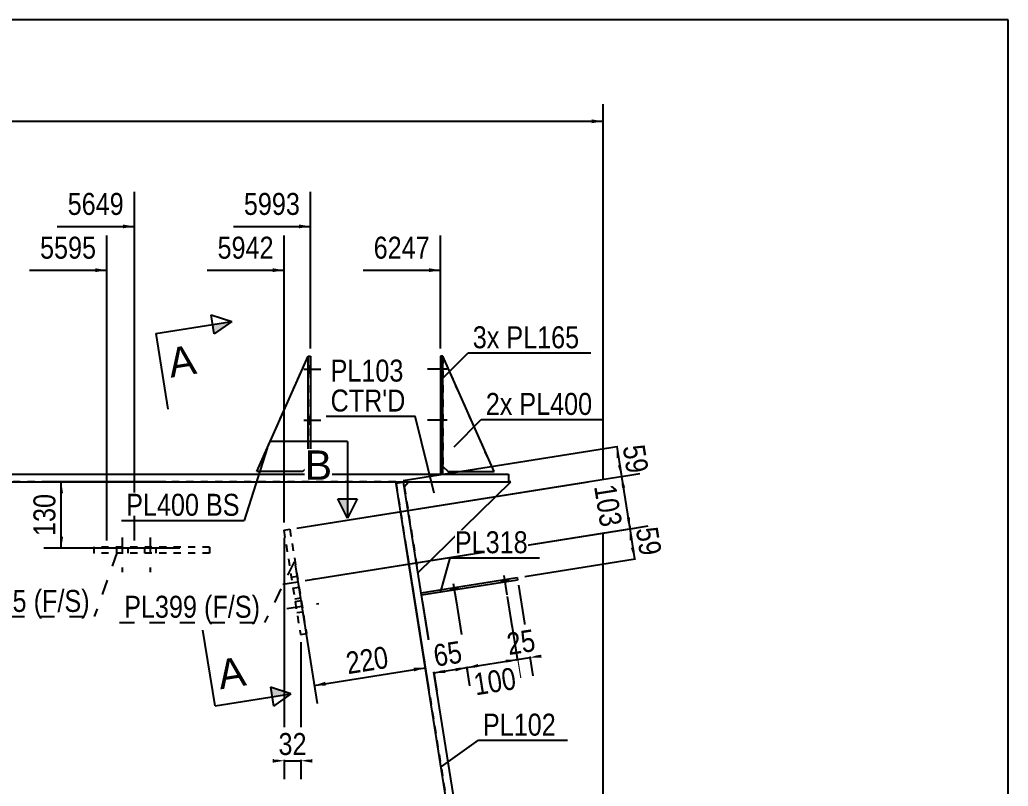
# Model space of a CAD drawing. Header units: millimetres. Extents: x -365 to 38, y -177 to 100.
# Drawn here: x -90.8 to 38, y 0.3 to 100.2 of the extents above; entities that cross this region are included whole.
import ezdxf

# ---------------------------------------------------------------- set-up
doc = ezdxf.new("R2010")
doc.units = ezdxf.units.MM
doc.linetypes.add('DXK_LINE_DOT1', pattern=[1.8814, 0.9407, -0.9407])
doc.linetypes.add('DXK_LINE_DOT2', pattern=[3.9198, 1.9599, -1.9599])
doc.styles.add('Arial', font='ARIAL.TTF', dxfattribs={"height": 0.2})
doc.styles.add('Arial Narrow', font='ARIALN.TTF', dxfattribs={"height": 0.2})

# ---------------------------------------------------------------- blocks, each defined once
blk = doc.blocks.new('Unknown-623384701-14217')
at = {"color": 5, "linetype": 'Continuous'}
for p, q in [((37.97, 100.17), (-362.03, 100.17)), ((37.97, -176.83), (37.97, 100.17))]:
    blk.add_line(p, q, dxfattribs=at)
blk = doc.blocks.new('Part-623384701-8363 - 8347')
at = {"color": 2, "linetype": 'Continuous'}
for p, q in [((-137.82, 41), (-27.14, 41)), ((-137.82, 40), (-27.14, 40)), ((-27.14, 41), (-27.14, 40))]:
    blk.add_line(p, q, dxfattribs=at)
blk = doc.blocks.new('Bolt-623384701-8509 - 8347')
at = {"color": 3, "linetype": 'DXK_LINE_DOT2'}
for p, q in [((-56.53, 26.67), (-52.38, 27.33)), ((-55.46, 27.58), (-54.67, 27.71)), ((-55.23, 26.13), (-54.44, 26.26)), ((-54.95, 24.39), (-54.16, 24.52)), ((-56.02, 23.48), (-51.87, 24.14)), ((-54.72, 22.95), (-53.93, 23.07))]:
    blk.add_line(p, q, dxfattribs=at)
blk = doc.blocks.new('Part-623384701-8375 - 8347')
at = {"color": 2, "linetype": 'Continuous'}
for p, q in [((-40.81, 39.93), (-41.8, 39.78)), ((-30.54, -24.66), (-40.81, 39.93)), ((-31.53, -24.82), (-41.8, 39.78))]:
    blk.add_line(p, q, dxfattribs=at)
at = {"color": 7, "linetype": 'DXK_LINE_DOT1'}
blk.add_line((-30.54, -24.66), (-31.53, -24.82), dxfattribs=at)
blk = doc.blocks.new('Part-623384701-8376 - 8347')
at = {"color": 2, "linetype": 'Continuous'}
for p, q in [((-40.72, 39.34), (-40.16, 40)), ((-38.94, 28.15), (-26.82, 40)), ((-26.82, 40), (-27.14, 40))]:
    blk.add_line(p, q, dxfattribs=at)
at = {"color": 7, "linetype": 'DXK_LINE_DOT1'}
for p, q in [((-40.16, 40), (-27.14, 40)), ((-40.72, 39.34), (-38.94, 28.15))]:
    blk.add_line(p, q, dxfattribs=at)
blk = doc.blocks.new('Part-623384701-8458 - 8347')
at = {"color": 2, "linetype": 'Continuous'}
for p, q in [((-127, -40), (-127, 40)), ((-41.8, 39.78), (-41.84, 40))]:
    blk.add_line(p, q, dxfattribs=at)
at = {"color": 7, "linetype": 'DXK_LINE_DOT1'}
for p, q in [((-41.84, 40), (-127, 40)), ((-41.8, 39.78), (-31.53, -24.82)), ((-31.53, -24.82), (-39.63, -26.11)), ((-40.55, -26.25), (-47.53, -27.36)), ((-48.45, -27.51), (-55.43, -28.62)), ((-56.35, -28.77), (-64.98, -30.14)), ((-65.9, -30.28), (-76.17, -31.92)), ((-77.09, -32.06), (-85.72, -33.44)), ((-86.64, -33.58), (-93.62, -34.69)), ((-94.54, -34.84), (-101.52, -35.95)), ((-102.44, -36.09), (-110.54, -37.38)), ((-111.33, -37.51), (-127, -40))]:
    blk.add_line(p, q, dxfattribs=at)
blk = doc.blocks.new('Part-623384701-8456 - 8347')
at = {"color": 7, "linetype": 'DXK_LINE_DOT1'}
for p, q in [((-56.42, 33.67), (-55.63, 33.8)), ((-56.42, 33.67), (-54.26, 20.09)), ((-55.63, 33.8), (-53.47, 20.22)), ((-54.21, 24.82), (-55, 24.7)), ((-54.26, 20.09), (-53.47, 20.22))]:
    blk.add_line(p, q, dxfattribs=at)
blk = doc.blocks.new('Part-623384701-8407 - 8347')
at = {"color": 2, "linetype": 'Continuous'}
for p, q in [((-35.68, 56.33), (-36.02, 56.33)), ((-36.02, 56.33), (-36.02, 41)), ((-35.68, 41), (-35.68, 56.33))]:
    blk.add_line(p, q, dxfattribs=at)
at = {"color": 7, "linetype": 'DXK_LINE_DOT1'}
blk.add_line((-36.02, 41), (-35.68, 41), dxfattribs=at)
blk = doc.blocks.new('Part-623384701-8457 - 8347')
at = {"color": 2, "linetype": 'Continuous'}
for p, q in [((-53.26, 41), (-53.26, 56.33)), ((-53.26, 56.33), (-52.93, 56.33)), ((-52.93, 56.33), (-52.93, 41))]:
    blk.add_line(p, q, dxfattribs=at)
at = {"color": 7, "linetype": 'DXK_LINE_DOT1'}
blk.add_line((-52.93, 41), (-53.26, 41), dxfattribs=at)
blk = doc.blocks.new('Bolt-623384701-8510 - 8347')
at = {"linetype": 'Continuous'}
for points in [[(-52.93, 54.2), (-52.93, 55.13), (-53.26, 55.13), (-53.26, 54.2)], [(-52.93, 54.2), (-52.93, 55.13), (-53.26, 55.13), (-53.26, 54.2)], [(-52.93, 54.2), (-52.93, 55.13), (-53.26, 55.13), (-53.26, 54.2)], [(-52.93, 47.53), (-52.93, 48.47), (-53.26, 48.47), (-53.26, 47.53)], [(-52.93, 47.53), (-52.93, 48.47), (-53.26, 48.47), (-53.26, 47.53)], [(-52.93, 47.53), (-52.93, 48.47), (-53.26, 48.47), (-53.26, 47.53)]]:
    blk.add_hatch(color=3, dxfattribs=at).paths.add_polyline_path(points)
at = {"color": 3, "linetype": 'Continuous'}
for p, q in [((-53.79, 54.67), (-51.59, 54.67)), ((-53.79, 54.67), (-51.59, 54.67)), ((-53.79, 54.67), (-51.59, 54.67)), ((-53.26, 55.13), (-52.93, 55.13)), ((-53.26, 55.13), (-52.93, 55.13)), ((-53.26, 55.13), (-52.93, 55.13)), ((-53.26, 54.2), (-52.93, 54.2)), ((-53.26, 54.2), (-52.93, 54.2)), ((-53.26, 54.2), (-52.93, 54.2)), ((-53.8, 48), (-51.6, 48)), ((-53.8, 48), (-51.6, 48)), ((-53.8, 48), (-51.6, 48)), ((-53.26, 48.47), (-52.93, 48.47)), ((-53.26, 48.47), (-52.93, 48.47)), ((-53.26, 48.47), (-52.93, 48.47)), ((-53.26, 47.53), (-52.93, 47.53)), ((-53.26, 47.53), (-52.93, 47.53)), ((-53.26, 47.53), (-52.93, 47.53))]:
    blk.add_line(p, q, dxfattribs=at)
blk = doc.blocks.new('Part-623384701-23890 - 8347')
at = {"color": 2, "linetype": 'Continuous'}
for p, q in [((-29.02, 41.33), (-35.68, 56.33)), ((-35.68, 42), (-35.02, 41.33)), ((-35.02, 41.33), (-29.02, 41.33))]:
    blk.add_line(p, q, dxfattribs=at)
at = {"color": 7, "linetype": 'DXK_LINE_DOT1'}
blk.add_line((-35.68, 56.33), (-35.68, 42), dxfattribs=at)
blk = doc.blocks.new('Part-623384701-23888 - 8347')
at = {"color": 2, "linetype": 'Continuous'}
for p, q in [((-59.93, 41.33), (-53.26, 56.33)), ((-53.93, 41.33), (-59.93, 41.33)), ((-53.26, 42), (-53.93, 41.33))]:
    blk.add_line(p, q, dxfattribs=at)
at = {"color": 7, "linetype": 'DXK_LINE_DOT1'}
blk.add_line((-53.26, 56.33), (-53.26, 42), dxfattribs=at)
blk = doc.blocks.new('Part-623384701-23901 - 8347')
at = {"color": 7, "linetype": 'DXK_LINE_DOT1'}
for p, q in [((-59.93, 41.33), (-53.26, 56.33)), ((-53.93, 41.33), (-59.93, 41.33)), ((-53.26, 42), (-53.93, 41.33)), ((-53.26, 42), (-53.26, 42))]:
    blk.add_line(p, q, dxfattribs=at)
blk = doc.blocks.new('Part-623384701-23903 - 8347')
at = {"color": 7, "linetype": 'DXK_LINE_DOT1'}
for p, q in [((-29.02, 41.33), (-35.68, 56.33)), ((-35.68, 42), (-35.02, 41.33)), ((-35.02, 41.33), (-29.02, 41.33))]:
    blk.add_line(p, q, dxfattribs=at)
blk = doc.blocks.new('Bolt-623384701-23904 - 8347')
at = {"linetype": 'Continuous'}
for points in [[(-35.68, 54.2), (-35.68, 55.13), (-36.02, 55.13), (-36.02, 54.2)], [(-35.68, 54.2), (-35.68, 55.13), (-36.02, 55.13), (-36.02, 54.2)], [(-35.68, 54.2), (-35.68, 55.13), (-36.02, 55.13), (-36.02, 54.2)], [(-35.68, 47.53), (-35.68, 48.47), (-36.02, 48.47), (-36.02, 47.53)], [(-35.68, 47.53), (-35.68, 48.47), (-36.02, 48.47), (-36.02, 47.53)], [(-35.68, 47.53), (-35.68, 48.47), (-36.02, 48.47), (-36.02, 47.53)]]:
    blk.add_hatch(color=3, dxfattribs=at).paths.add_polyline_path(points)
at = {"color": 3, "linetype": 'Continuous'}
for p, q in [((-35.15, 54.67), (-37.68, 54.67)), ((-35.15, 54.67), (-37.68, 54.67)), ((-35.15, 54.67), (-37.68, 54.67)), ((-35.68, 55.13), (-36.02, 55.13)), ((-35.68, 55.13), (-36.02, 55.13)), ((-35.68, 55.13), (-36.02, 55.13)), ((-35.68, 54.2), (-36.02, 54.2)), ((-35.68, 54.2), (-36.02, 54.2)), ((-35.68, 54.2), (-36.02, 54.2)), ((-35.15, 48), (-37.68, 48)), ((-35.15, 48), (-37.68, 48)), ((-35.15, 48), (-37.68, 48)), ((-35.68, 48.47), (-36.02, 48.47)), ((-35.68, 48.47), (-36.02, 48.47)), ((-35.68, 48.47), (-36.02, 48.47)), ((-35.68, 47.53), (-36.02, 47.53)), ((-35.68, 47.53), (-36.02, 47.53)), ((-35.68, 47.53), (-36.02, 47.53))]:
    blk.add_line(p, q, dxfattribs=at)
blk = doc.blocks.new('Part-623384701-30383 - 8347')
at = {"color": 7, "linetype": 'DXK_LINE_DOT1'}
for p, q in [((-66.08, 31.47), (-81.18, 31.47)), ((-81.18, 31.47), (-81.18, 30.67)), ((-76.72, 30.67), (-76.72, 31.47)), ((-66.08, 31.47), (-66.08, 30.67)), ((-66.08, 30.67), (-81.18, 30.67))]:
    blk.add_line(p, q, dxfattribs=at)
blk = doc.blocks.new('Part-623384701-30384 - 8347')
at = {"color": 2, "linetype": 'Continuous'}
for p, q in [((-38.52, 25.53), (-26.01, 27.52)), ((-25.96, 27.19), (-38.47, 25.2)), ((-26.01, 27.52), (-25.96, 27.19))]:
    blk.add_line(p, q, dxfattribs=at)
at = {"color": 7, "linetype": 'DXK_LINE_DOT1'}
blk.add_line((-38.47, 25.2), (-38.52, 25.53), dxfattribs=at)
blk = doc.blocks.new('Bolt-623384701-30387 - 8347')
at = {"color": 3, "linetype": 'DXK_LINE_DOT2'}
for p, q in [((-77.49, 32.73), (-77.49, 28.2)), ((-73.85, 32.73), (-73.85, 28.2)), ((-78.22, 31.47), (-78.22, 30.67)), ((-76.76, 31.47), (-76.76, 30.67)), ((-74.58, 31.47), (-74.58, 30.67)), ((-73.11, 31.47), (-73.11, 30.67))]:
    blk.add_line(p, q, dxfattribs=at)
blk = doc.blocks.new('Bolt-623384701-30388 - 8347')
at = {"linetype": 'Continuous'}
for points in [[(-28.07, 26.85), (-27.15, 27), (-27.2, 27.33), (-28.12, 27.18)], [(-28.07, 26.85), (-27.15, 27), (-27.2, 27.33), (-28.12, 27.18)], [(-34.65, 25.81), (-33.73, 25.95), (-33.78, 26.28), (-34.7, 26.14)], [(-34.65, 25.81), (-33.73, 25.95), (-33.78, 26.28), (-34.7, 26.14)]]:
    blk.add_hatch(color=3, dxfattribs=at).paths.add_polyline_path(points)
at = {"color": 3, "linetype": 'Continuous'}
for p, q in [((-28.12, 27.18), (-28.07, 26.85)), ((-28.12, 27.18), (-28.07, 26.85)), ((-27.74, 27.78), (-27.35, 25.28)), ((-27.74, 27.78), (-27.35, 25.28)), ((-27.2, 27.33), (-27.15, 27)), ((-27.2, 27.33), (-27.15, 27)), ((-34.7, 26.14), (-34.65, 25.81)), ((-34.7, 26.14), (-34.65, 25.81)), ((-34.33, 26.74), (-33.93, 24.23)), ((-34.33, 26.74), (-33.93, 24.23)), ((-33.78, 26.28), (-33.73, 25.95)), ((-33.78, 26.28), (-33.73, 25.95))]:
    blk.add_line(p, q, dxfattribs=at)
blk = doc.blocks.new('StraightDimension-623384701-33972 - 8347')
at = {"linetype": 'Continuous'}
for points in [[(-13.04, 43.06), (-13.03, 44.58), (-12.55, 43.14)], [(-12.4, 42.19), (-12.41, 40.67), (-12.89, 42.11)]]:
    blk.add_hatch(color=7, dxfattribs=at).paths.add_polyline_path(points)
at = {"color": 7, "linetype": 'Continuous'}
for p, q in [((-40.85, 40.16), (-10.81, 44.93)), ((-13.03, 44.58), (-12.41, 40.67)), ((-54.71, 33.95), (-10.19, 41.02))]:
    blk.add_line(p, q, dxfattribs=at)
at = {"color": 0}
blk.add_wipeout([(-12.19, 40.25), (-8.04, 40.91), (-8.81, 45.71), (-12.96, 45.05)], dxfattribs=at)
at = {"color": 3, "style": 'Arial Narrow'}
blk.add_text('59', height=2.863, rotation=-80.9647, dxfattribs=at).set_placement((-12.27, 44.55))
blk = doc.blocks.new('StraightDimension-623384701-34079 - 8347')
at = {"linetype": 'Continuous'}
for points in [[(-27.52, 16.83), (-26, 16.82), (-27.44, 16.34)], [(-22.83, 17.07), (-24.35, 17.08), (-22.91, 17.57)]]:
    blk.add_hatch(color=7, dxfattribs=at).paths.add_polyline_path(points)
at = {"color": 7, "linetype": 'Continuous'}
for p, q in [((-25.86, 26.53), (-23.98, 14.71)), ((-27.31, 25.03), (-25.62, 14.45)), ((-26, 16.82), (-24.35, 17.08))]:
    blk.add_line(p, q, dxfattribs=at)
at = {"color": 0}
blk.add_wipeout([(-22.8, 17.48), (-23.46, 21.63), (-28.26, 20.87), (-27.6, 16.72)], dxfattribs=at)
at = {"color": 3, "style": 'Arial Narrow'}
blk.add_text('25', height=2.863, rotation=9.0355, dxfattribs=at).set_placement((-27.1, 17.41))
blk = doc.blocks.new('StraightDimension-623384701-34112 - 8347')
at = {"linetype": 'Continuous'}
blk.add_hatch(color=7, dxfattribs=at).paths.add_polyline_path([(-54.43, 73.5), (-52.93, 73.25), (-54.43, 73)])
at = {"color": 7, "linetype": 'Continuous'}
for p, q in [((-52.93, 57.33), (-52.93, 77.75)), ((-62.99, 73.25), (-52.93, 73.25))]:
    blk.add_line(p, q, dxfattribs=at)
at = {"color": 0}
blk.add_wipeout([(-53.7, 74.15), (-53.7, 78.35), (-62.22, 78.35), (-62.22, 74.15)], dxfattribs=at)
at = {"color": 3, "style": 'Arial Narrow'}
blk.add_text('5993', height=2.863, dxfattribs=at).set_placement((-61.62, 74.75))
blk = doc.blocks.new('StraightDimension-623384701-15517 - 8347')
at = {"linetype": 'Continuous'}
for points in [[(-57.86, 3.9), (-56.36, 3.65), (-57.86, 3.4)], [(-52.7, 3.4), (-54.2, 3.65), (-52.7, 3.9)]]:
    blk.add_hatch(color=7, dxfattribs=at).paths.add_polyline_path(points)
at = {"color": 7, "linetype": 'Continuous'}
for p, q in [((-56.36, 32.68), (-56.36, 1.25)), ((-54.2, 19.1), (-54.2, 1.25)), ((-56.36, 3.65), (-54.2, 3.65))]:
    blk.add_line(p, q, dxfattribs=at)
at = {"color": 0}
blk.add_wipeout([(-52.85, 3.8), (-52.85, 8), (-57.71, 8), (-57.71, 3.8)], dxfattribs=at)
at = {"color": 3, "style": 'Arial Narrow'}
blk.add_text('32', height=2.863, dxfattribs=at).set_placement((-57.11, 4.4))
blk = doc.blocks.new('StraightDimension-623384701-15490 - 8347')
at = {"linetype": 'Continuous'}
for points in [[(-85.68, 38.5), (-85.43, 40), (-85.18, 38.5)], [(-85.18, 32.83), (-85.43, 31.33), (-85.68, 32.83)]]:
    blk.add_hatch(color=7, dxfattribs=at).paths.add_polyline_path(points)
at = {"color": 7, "linetype": 'Continuous'}
for p, q in [((-71.8, 40), (-87.68, 40)), ((-85.43, 31.33), (-85.43, 40)), ((-69.96, 31.33), (-87.68, 31.33))]:
    blk.add_line(p, q, dxfattribs=at)
at = {"color": 0}
blk.add_wipeout([(-85.58, 39.01), (-89.78, 39.01), (-89.78, 32.33), (-85.58, 32.33)], dxfattribs=at)
at = {"color": 3, "style": 'Arial Narrow'}
blk.add_text('130', height=2.863, rotation=90.0002, dxfattribs=at).set_placement((-86.18, 32.93))
blk = doc.blocks.new('StraightDimension-623384701-15505 - 8347')
at = {"linetype": 'Continuous'}
for points in [[(-39.5, 15.78), (-37.98, 15.76), (-39.43, 15.28)], [(-50.95, 13.45), (-52.47, 13.46), (-51.03, 13.94)]]:
    blk.add_hatch(color=7, dxfattribs=at).paths.add_polyline_path(points)
at = {"color": 7, "linetype": 'Continuous'}
for p, q in [((-40.48, 31.47), (-37.61, 13.39)), ((-54.96, 29.17), (-52.09, 11.09)), ((-52.47, 13.46), (-37.98, 15.76))]:
    blk.add_line(p, q, dxfattribs=at)
at = {"color": 0}
blk.add_wipeout([(-41.95, 15.29), (-42.61, 19.43), (-49.21, 18.38), (-48.55, 14.24)], dxfattribs=at)
at = {"color": 3, "style": 'Arial Narrow'}
blk.add_text('220', height=2.863, rotation=9.0355, dxfattribs=at).set_placement((-48.05, 14.92))
blk = doc.blocks.new('StraightDimension-623384701-15527 - 8347')
at = {"linetype": 'Continuous'}
blk.add_hatch(color=7, dxfattribs=at).paths.add_polyline_path([(-16.31, 87.19), (-14.81, 86.94), (-16.31, 86.69)])
at = {"color": 7, "linetype": 'Continuous'}
for p, q in [((-14.81, -22.85), (-14.81, 89.19)), ((-326.82, 86.94), (-14.81, 86.94))]:
    blk.add_line(p, q, dxfattribs=at)
blk = doc.blocks.new('StraightDimension-623384701-34080 - 8347')
at = {"linetype": 'Continuous'}
for points in [[(-27.52, 16.83), (-26, 16.82), (-27.44, 16.34)], [(-31.06, 15.76), (-32.58, 15.78), (-31.14, 16.26)]]:
    blk.add_hatch(color=7, dxfattribs=at).paths.add_polyline_path(points)
at = {"color": 7, "linetype": 'Continuous'}
for p, q in [((-33.97, 24.5), (-32.23, 13.55)), ((-27.31, 25.03), (-25.65, 14.6)), ((-32.58, 15.78), (-26, 16.82))]:
    blk.add_line(p, q, dxfattribs=at)
at = {"color": 0}
blk.add_wipeout([(-25.31, 12.53), (-25.97, 16.68), (-32.57, 15.63), (-31.91, 11.48)], dxfattribs=at)
at = {"color": 3, "style": 'Arial Narrow'}
blk.add_text('100', height=2.863, rotation=9.0355, dxfattribs=at).set_placement((-31.41, 12.16))
blk = doc.blocks.new('StraightDimension-623384701-33970 - 8347')
at = {"linetype": 'Continuous'}
for points in [[(-11.34, 32.34), (-11.33, 33.86), (-10.85, 32.42)], [(-10.7, 31.47), (-10.71, 29.95), (-11.19, 31.39)]]:
    blk.add_hatch(color=7, dxfattribs=at).paths.add_polyline_path(points)
at = {"color": 7, "linetype": 'Continuous'}
for p, q in [((-53.63, 27.13), (-9.11, 34.21)), ((-11.33, 33.86), (-10.71, 29.95)), ((-25.03, 27.67), (-8.48, 30.3))]:
    blk.add_line(p, q, dxfattribs=at)
at = {"color": 0}
blk.add_wipeout([(-10.49, 29.53), (-6.34, 30.19), (-7.1, 34.99), (-11.25, 34.33)], dxfattribs=at)
at = {"color": 3, "style": 'Arial Narrow'}
blk.add_text('59', height=2.863, rotation=-80.9647, dxfattribs=at).set_placement((-10.56, 33.83))
blk = doc.blocks.new('StraightDimension-623384701-33971 - 8347')
at = {"linetype": 'Continuous'}
for points in [[(-12.42, 39.15), (-12.41, 40.67), (-11.93, 39.23)], [(-11.32, 35.38), (-11.33, 33.86), (-11.81, 35.3)]]:
    blk.add_hatch(color=7, dxfattribs=at).paths.add_polyline_path(points)
at = {"color": 7, "linetype": 'Continuous'}
for p, q in [((-54.71, 33.95), (-10.04, 41.05)), ((-12.41, 40.67), (-11.33, 33.86)), ((-53.63, 27.13), (-8.96, 34.23))]:
    blk.add_line(p, q, dxfattribs=at)
at = {"color": 0}
blk.add_wipeout([(-15.64, 33.28), (-11.49, 33.94), (-12.54, 40.54), (-16.69, 39.88)], dxfattribs=at)
at = {"color": 3, "style": 'Arial Narrow'}
blk.add_text('103', height=2.863, rotation=-80.9647, dxfattribs=at).set_placement((-16, 39.38))
blk = doc.blocks.new('StraightDimension-623384701-34081 - 8347')
at = {"linetype": 'Continuous'}
for points in [[(-35.34, 15.08), (-36.86, 15.09), (-35.42, 15.58)], [(-34.11, 15.79), (-32.58, 15.78), (-34.03, 15.29)]]:
    blk.add_hatch(color=7, dxfattribs=at).paths.add_polyline_path(points)
at = {"color": 7, "linetype": 'Continuous'}
for p, q in [((-38.37, 24.54), (-36.49, 12.72)), ((-33.97, 24.5), (-32.21, 13.41)), ((-36.86, 15.09), (-32.58, 15.78))]:
    blk.add_line(p, q, dxfattribs=at)
at = {"color": 0}
blk.add_wipeout([(-32.35, 15.96), (-33.01, 20.11), (-37.81, 19.35), (-37.15, 15.2)], dxfattribs=at)
at = {"color": 3, "style": 'Arial Narrow'}
blk.add_text('65', height=2.863, rotation=9.0355, dxfattribs=at).set_placement((-36.65, 15.89))
blk = doc.blocks.new('StraightDimension-623384701-34111 - 8347')
at = {"linetype": 'Continuous'}
blk.add_hatch(color=7, dxfattribs=at).paths.add_polyline_path([(-37.52, 67.8), (-36.02, 67.55), (-37.52, 67.3)])
at = {"color": 7, "linetype": 'Continuous'}
for p, q in [((-36.02, 57.33), (-36.02, 72.05)), ((-46.08, 67.55), (-36.02, 67.55))]:
    blk.add_line(p, q, dxfattribs=at)
at = {"color": 0}
blk.add_wipeout([(-36.79, 68.45), (-36.79, 72.65), (-45.31, 72.65), (-45.31, 68.45)], dxfattribs=at)
at = {"color": 3, "style": 'Arial Narrow'}
blk.add_text('6247', height=2.863, dxfattribs=at).set_placement((-44.71, 69.05))
blk = doc.blocks.new('StraightDimension-623384701-34113 - 8347')
at = {"linetype": 'Continuous'}
blk.add_hatch(color=7, dxfattribs=at).paths.add_polyline_path([(-57.86, 67.8), (-56.36, 67.55), (-57.86, 67.3)])
at = {"color": 7, "linetype": 'Continuous'}
for p, q in [((-56.36, 34.68), (-56.36, 72.05)), ((-66.42, 67.55), (-56.36, 67.55))]:
    blk.add_line(p, q, dxfattribs=at)
at = {"color": 0}
blk.add_wipeout([(-57.13, 68.45), (-57.13, 72.65), (-65.65, 72.65), (-65.65, 68.45)], dxfattribs=at)
at = {"color": 3, "style": 'Arial Narrow'}
blk.add_text('5942', height=2.863, dxfattribs=at).set_placement((-65.05, 69.05))
blk = doc.blocks.new('StraightDimension-623384701-34114 - 8347')
at = {"linetype": 'Continuous'}
blk.add_hatch(color=7, dxfattribs=at).paths.add_polyline_path([(-77.39, 73.5), (-75.89, 73.25), (-77.39, 73)])
at = {"color": 7, "linetype": 'Continuous'}
for p, q in [((-75.89, 32.33), (-75.89, 77.75)), ((-85.96, 73.25), (-75.89, 73.25))]:
    blk.add_line(p, q, dxfattribs=at)
at = {"color": 0}
blk.add_wipeout([(-76.67, 74.15), (-76.67, 78.35), (-85.18, 78.35), (-85.18, 74.15)], dxfattribs=at)
at = {"color": 3, "style": 'Arial Narrow'}
blk.add_text('5649', height=2.863, dxfattribs=at).set_placement((-84.58, 74.75))
blk = doc.blocks.new('StraightDimension-623384701-34115 - 8347')
at = {"linetype": 'Continuous'}
blk.add_hatch(color=7, dxfattribs=at).paths.add_polyline_path([(-80.99, 67.8), (-79.49, 67.55), (-80.99, 67.3)])
at = {"color": 7, "linetype": 'Continuous'}
for p, q in [((-79.49, 32.33), (-79.49, 72.05)), ((-89.55, 67.55), (-79.49, 67.55))]:
    blk.add_line(p, q, dxfattribs=at)
at = {"color": 0}
blk.add_wipeout([(-80.27, 68.45), (-80.27, 72.65), (-88.78, 72.65), (-88.78, 68.45)], dxfattribs=at)
at = {"color": 3, "style": 'Arial Narrow'}
blk.add_text('5595', height=2.863, dxfattribs=at).set_placement((-88.18, 69.05))
blk = doc.blocks.new('SectionMark-623384701-21602 - 8347')
at = {"linetype": 'Continuous'}
for points in [[(-65.49, 59.26), (-65.68, 60.49), (-63.21, 60.88)], [(-57.97, 11.98), (-58.17, 13.22), (-55.5, 12.37)]]:
    blk.add_hatch(color=30, dxfattribs=at).paths.add_polyline_path(points)
at = {"color": 30, "linetype": 'Continuous'}
for p, q in [((-73.09, 59.31), (-63.21, 60.88)), ((-65.49, 59.26), (-65.88, 61.72)), ((-65.88, 61.72), (-63.21, 60.88)), ((-63.21, 60.88), (-65.49, 59.26)), ((-55.5, 12.37), (-58.17, 13.22)), ((-58.17, 13.22), (-57.77, 10.75)), ((-55.5, 12.37), (-57.77, 10.75))]:
    blk.add_line(p, q, dxfattribs=at)
at = {"color": 0, "linetype": 'Continuous'}
for points in [[(-67.65, 54.1), (-68.28, 58.05), (-71.79, 57.49), (-71.16, 53.54)], [(-61.19, 13.49), (-61.82, 17.44), (-65.33, 16.89), (-64.7, 12.94)]]:
    blk.add_wipeout(points, dxfattribs=at)
at = {"color": 30, "linetype": 'Continuous'}
for p, q in [((-73.09, 59.31), (-71.52, 49.44)), ((-65.38, 10.8), (-66.95, 20.68)), ((-65.38, 10.8), (-55.5, 12.37))]:
    blk.add_line(p, q, dxfattribs=at)
at = {"color": 96, "linetype": 'Continuous', "style": 'Arial'}
for p in [(-71.16, 53.54), (-64.7, 12.94)]:
    blk.add_text('A', height=3.82, rotation=9.0355, dxfattribs=at).set_placement(p)
blk = doc.blocks.new('SectionMark-623384701-21830 - 8347')
at = {"linetype": 'Continuous'}
blk.add_hatch(color=30, dxfattribs=at).paths.add_polyline_path([(-49.38, 37.75), (-48.13, 37.75), (-48.13, 35.25)])
at = {"color": 30, "linetype": 'Continuous'}
for p, q in [((-48.13, 45.25), (-58.13, 45.25)), ((-48.13, 45.25), (-48.13, 35.25)), ((-49.38, 37.75), (-46.88, 37.75)), ((-48.13, 35.25), (-49.38, 37.75)), ((-46.88, 37.75), (-48.13, 35.25))]:
    blk.add_line(p, q, dxfattribs=at)
at = {"color": 0, "linetype": 'Continuous'}
blk.add_wipeout([(-50.13, 40.25), (-50.13, 44.25), (-53.69, 44.25), (-53.69, 40.25)], dxfattribs=at)
at = {"color": 96, "linetype": 'Continuous', "style": 'Arial'}
blk.add_text('B', height=3.82, dxfattribs=at).set_placement((-53.69, 40.25))
blk = doc.blocks.new('MarkSet-623384701-23008 - 8347')
at = {"color": 0}
for points in [[(-28.32, 57.38), (-28.32, 60.38), (-31.8, 60.38), (-31.8, 57.38)], [(-17.92, 57.38), (-17.92, 60.38), (-27.42, 60.38), (-27.42, 57.38)]]:
    blk.add_wipeout(points, dxfattribs=at)
for points in [[(-28.32, 57.38), (-28.32, 60.38), (-31.8, 60.38), (-31.8, 57.38)], [(-17.92, 57.38), (-17.92, 60.38), (-27.42, 60.38), (-27.42, 57.38)]]:
    blk.add_wipeout(points, dxfattribs=at)
at = {"color": 7, "linetype": 'Continuous'}
for p, q in [((-35.93, 53.25), (-32.4, 56.78)), ((-32.4, 56.78), (-16.42, 56.78))]:
    blk.add_line(p, q, dxfattribs=at)
at = {"color": 3, "style": 'Arial Narrow'}
for s, p in [('3x', (-31.8, 57.38)), ('PL165', (-27.42, 57.38))]:
    blk.add_text(s, height=2.863, dxfattribs=at).set_placement(p)
blk = doc.blocks.new('Mark-623384701-23066 - 8347')
at = {"color": 0}
blk.add_wipeout([(-20.97, 6.92), (-20.97, 9.92), (-30.47, 9.92), (-30.47, 6.92)], dxfattribs=at)
blk.add_wipeout([(-20.97, 6.92), (-20.97, 9.92), (-30.47, 9.92), (-30.47, 6.92)], dxfattribs=at)
at = {"color": 7, "linetype": 'Continuous'}
for p, q in [((-35.93, 2.88), (-31.07, 6.32)), ((-31.07, 6.32), (-19.47, 6.32))]:
    blk.add_line(p, q, dxfattribs=at)
at = {"color": 3, "style": 'Arial Narrow'}
blk.add_text('PL102', height=2.863, dxfattribs=at).set_placement((-30.47, 6.92))
blk = doc.blocks.new('Mark-623384701-23069 - 8347')
at = {"color": 7, "linetype": 'Continuous'}
blk.add_line((-36.83, 38.51), (-39.31, 48.54), dxfattribs=at)
at = {"color": 0}
for points in [[(-40.81, 53.04), (-40.81, 56.04), (-50.32, 56.04), (-50.32, 53.04)], [(-40.56, 49.14), (-40.56, 52.14), (-50.32, 52.14), (-50.32, 49.14)]]:
    blk.add_wipeout(points, dxfattribs=at)
for points in [[(-40.81, 53.04), (-40.81, 56.04), (-50.32, 56.04), (-50.32, 53.04)], [(-40.56, 49.14), (-40.56, 52.14), (-50.32, 52.14), (-50.32, 49.14)]]:
    blk.add_wipeout(points, dxfattribs=at)
at = {"color": 7, "linetype": 'Continuous'}
blk.add_line((-50.92, 48.54), (-39.31, 48.54), dxfattribs=at)
at = {"color": 3, "style": 'Arial Narrow'}
blk.add_text('PL103', height=2.863, dxfattribs=at).set_placement((-50.32, 53.04))
at = {"color": 1, "style": 'Arial Narrow'}
blk.add_text("CTR'D", height=2.863, dxfattribs=at).set_placement((-50.32, 49.14))
blk = doc.blocks.new('Mark-623384701-23111 - 8347')
at = {"color": 0}
for points in [[(-67.71, 22.28), (-67.71, 25.28), (-77.22, 25.28), (-77.22, 22.28)], [(-59.52, 22.28), (-59.52, 25.28), (-66.81, 25.28), (-66.81, 22.28)]]:
    blk.add_wipeout(points, dxfattribs=at)
for points in [[(-67.71, 22.28), (-67.71, 25.28), (-77.22, 25.28), (-77.22, 22.28)], [(-59.52, 22.28), (-59.52, 25.28), (-66.81, 25.28), (-66.81, 22.28)]]:
    blk.add_wipeout(points, dxfattribs=at)
at = {"color": 7, "linetype": 'DXK_LINE_DOT2'}
for p in [(-55.08, 29.57), (-77.82, 21.68)]:
    blk.add_line(p, (-58.92, 21.68), dxfattribs=at)
at = {"color": 3, "style": 'Arial Narrow'}
for s, p in [('PL399', (-77.22, 22.28)), ('(F/', (-66.81, 22.28)), ('S)', (-62.8, 22.28))]:
    blk.add_text(s, height=2.863, dxfattribs=at).set_placement(p)
blk = doc.blocks.new('MarkSet-623384701-24144 - 8347')
at = {"color": 0}
for points in [[(-67.46, 35.56), (-67.46, 38.56), (-76.96, 38.56), (-76.96, 35.56)], [(-62.18, 35.56), (-62.18, 38.56), (-66.56, 38.56), (-66.56, 35.56)]]:
    blk.add_wipeout(points, dxfattribs=at)
for points in [[(-67.46, 35.56), (-67.46, 38.56), (-76.96, 38.56), (-76.96, 35.56)], [(-62.18, 35.56), (-62.18, 38.56), (-66.56, 38.56), (-66.56, 35.56)]]:
    blk.add_wipeout(points, dxfattribs=at)
at = {"color": 7, "linetype": 'Continuous'}
for p in [(-58.58, 44.35), (-77.56, 34.96)]:
    blk.add_line(p, (-61.58, 34.96), dxfattribs=at)
at = {"color": 3, "style": 'Arial Narrow'}
for s, p in [('PL400', (-76.96, 35.56)), ('BS', (-66.56, 35.56))]:
    blk.add_text(s, height=2.863, dxfattribs=at).set_placement(p)
blk = doc.blocks.new('MarkSet-623384701-27450 - 8347')
at = {"color": 0}
for points in [[(-26.63, 48.7), (-26.63, 51.7), (-30.1, 51.7), (-30.1, 48.7)], [(-16.23, 48.7), (-16.23, 51.7), (-25.73, 51.7), (-25.73, 48.7)]]:
    blk.add_wipeout(points, dxfattribs=at)
for points in [[(-26.63, 48.7), (-26.63, 51.7), (-30.1, 51.7), (-30.1, 48.7)], [(-16.23, 48.7), (-16.23, 51.7), (-25.73, 51.7), (-25.73, 48.7)]]:
    blk.add_wipeout(points, dxfattribs=at)
at = {"color": 7, "linetype": 'Continuous'}
for p, q in [((-34.24, 44.56), (-30.7, 48.1)), ((-30.7, 48.1), (-14.73, 48.1))]:
    blk.add_line(p, q, dxfattribs=at)
at = {"color": 3, "style": 'Arial Narrow'}
for s, p in [('2x', (-30.1, 48.7)), ('PL400', (-25.73, 48.7))]:
    blk.add_text(s, height=2.863, dxfattribs=at).set_placement(p)
blk = doc.blocks.new('Mark-623384701-30459 - 8347')
at = {"color": 0}
for points in [[(-89.91, 23.04), (-89.91, 26.04), (-99.42, 26.04), (-99.42, 23.04)], [(-81.71, 23.04), (-81.71, 26.04), (-89.01, 26.04), (-89.01, 23.04)]]:
    blk.add_wipeout(points, dxfattribs=at)
for points in [[(-89.91, 23.04), (-89.91, 26.04), (-99.42, 26.04), (-99.42, 23.04)], [(-81.71, 23.04), (-81.71, 26.04), (-89.01, 26.04), (-89.01, 23.04)]]:
    blk.add_wipeout(points, dxfattribs=at)
at = {"color": 7, "linetype": 'DXK_LINE_DOT2'}
for p in [(-78.14, 30.85), (-100.02, 22.44)]:
    blk.add_line(p, (-81.11, 22.44), dxfattribs=at)
at = {"color": 3, "style": 'Arial Narrow'}
for s, p in [('PL595', (-99.42, 23.04)), ('(F/', (-89.01, 23.04)), ('S)', (-85, 23.04))]:
    blk.add_text(s, height=2.863, dxfattribs=at).set_placement(p)
blk = doc.blocks.new('Mark-623384701-30462 - 8347')
at = {"color": 0}
blk.add_wipeout([(-24.62, 30.68), (-24.62, 33.68), (-34.13, 33.68), (-34.13, 30.68)], dxfattribs=at)
blk.add_wipeout([(-24.62, 30.68), (-24.62, 33.68), (-34.13, 33.68), (-34.13, 30.68)], dxfattribs=at)
at = {"color": 7, "linetype": 'Continuous'}
for p, q in [((-35.98, 25.68), (-34.73, 30.08)), ((-34.73, 30.08), (-23.12, 30.08))]:
    blk.add_line(p, q, dxfattribs=at)
at = {"color": 3, "style": 'Arial Narrow'}
blk.add_text('PL318', height=2.863, dxfattribs=at).set_placement((-34.13, 30.68))

msp = doc.modelspace()

# ---------------------------------------------------------------- block references
for name in ['Unknown-623384701-14217', 'Part-623384701-23888 - 8347', 'Part-623384701-23901 - 8347', 'Part-623384701-8457 - 8347', 'Part-623384701-8407 - 8347', 'Part-623384701-23890 - 8347', 'Part-623384701-23903 - 8347', 'Bolt-623384701-8510 - 8347', 'Bolt-623384701-23904 - 8347', 'Part-623384701-8363 - 8347', 'Part-623384701-8458 - 8347', 'Part-623384701-8375 - 8347', 'Part-623384701-8376 - 8347', 'Part-623384701-8456 - 8347', 'Bolt-623384701-30387 - 8347', 'Part-623384701-30383 - 8347', 'Bolt-623384701-8509 - 8347', 'Part-623384701-30384 - 8347', 'Bolt-623384701-30388 - 8347']:
    msp.add_blockref(name, (0, 0))

# ---------------------------------------------------------------- next in the draw order: block references
for name in ['StraightDimension-623384701-34112 - 8347', 'StraightDimension-623384701-33972 - 8347', 'StraightDimension-623384701-15490 - 8347', 'StraightDimension-623384701-15517 - 8347', 'StraightDimension-623384701-34079 - 8347']:
    msp.add_blockref(name, (0, 0))

# ---------------------------------------------------------------- next in the draw order: block references
msp.add_blockref('StraightDimension-623384701-15505 - 8347', (0, 0))

# ---------------------------------------------------------------- next in the draw order: block references
msp.add_blockref('StraightDimension-623384701-15527 - 8347', (0, 0))

# ---------------------------------------------------------------- next in the draw order: block references
for name in ['StraightDimension-623384701-34114 - 8347', 'StraightDimension-623384701-34113 - 8347', 'StraightDimension-623384701-34111 - 8347', 'MarkSet-623384701-27450 - 8347', 'StraightDimension-623384701-33970 - 8347', 'StraightDimension-623384701-34080 - 8347', 'Mark-623384701-23066 - 8347']:
    msp.add_blockref(name, (0, 0))

# ---------------------------------------------------------------- next in the draw order: block references
for name in ['StraightDimension-623384701-34115 - 8347', 'SectionMark-623384701-21602 - 8347', 'MarkSet-623384701-23008 - 8347', 'StraightDimension-623384701-33971 - 8347', 'StraightDimension-623384701-34081 - 8347']:
    msp.add_blockref(name, (0, 0))

# ---------------------------------------------------------------- next in the draw order: block references
for name in ['SectionMark-623384701-21830 - 8347', 'Mark-623384701-30462 - 8347', 'Mark-623384701-23111 - 8347']:
    msp.add_blockref(name, (0, 0))

# ---------------------------------------------------------------- next in the draw order: block references
for name in ['Mark-623384701-23069 - 8347', 'MarkSet-623384701-24144 - 8347', 'Mark-623384701-30459 - 8347']:
    msp.add_blockref(name, (0, 0))

doc.saveas('drawing.dxf')
